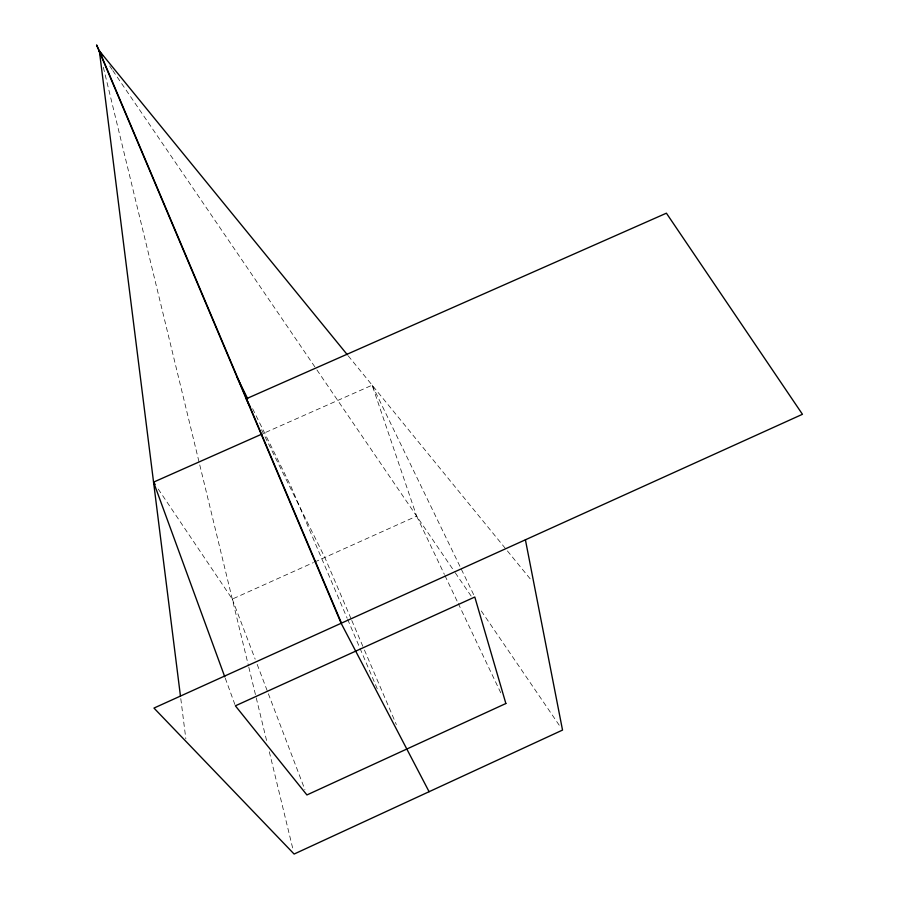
<?xml version="1.0" encoding="UTF-8"?>
<svg xmlns="http://www.w3.org/2000/svg" width="899" height="899" viewBox="0 0 899 899"><rect width="100%" height="100%" fill="white"/><g stroke="black" fill="none" stroke-linecap="round" stroke-linejoin="round"><path stroke-width="0.67" stroke-dasharray="4.5 3.37" d="M158.246 489.078L232.29 599.082L313.414 562.583M314.684 562.021L416.642 516.138L372.152 385.177L263.362 433.43M348.239 355.869L506.519 549.828M507.396 550.918L531.264 580.158M109.644 65.953L112.015 69.437M112.802 70.594L316.156 368.781M316.942 369.95L454.489 571.652M455.287 572.809L471.84 597.093M481.302 610.972L559.38 725.448M252.608 408.685L290.849 486.145L347.138 618.175M261.53 429.722L324.82 557.459L351.239 619.175M372.152 385.177L474.189 595.756M416.642 516.138L444.376 574.382M444.971 575.641L457.636 602.229M458.243 603.499L501.035 693.387M351.79 620.456L363.893 648.752M364.443 650.033L396.358 724.605M347.688 619.467L377.996 690.533M232.29 599.082L255.17 659.158M257.17 664.372L304.93 789.727M225.278 678.194L234.897 704.513M103.329 67.234L248.495 665.901M248.821 667.26L267.003 742.248M269.318 751.789L293.119 849.96M180.789 698.624L185.846 738.866"/><path stroke-width="1.35" d="M224.795 676.88L153.572 482.134L262.092 434.003M347.362 354.79L99.351 50.872L96.553 44.95L341.148 623.277L429.093 791.704M102.52 55.513L99.351 50.872L180.429 695.848M153.572 482.134L155.122 484.449M237.156 377.4L247.663 398.695M250.506 407.483L246.214 398.808L666.406 213.187L802.447 414.293L153.965 708.075L294.119 854.05L562.527 730.078L525.409 539.805M341.058 622.13L99.351 50.872L100.351 54.963M505.867 703.512L306.919 794.952L235.381 705.827L474.796 597.015L505.867 703.512"/></g></svg>
